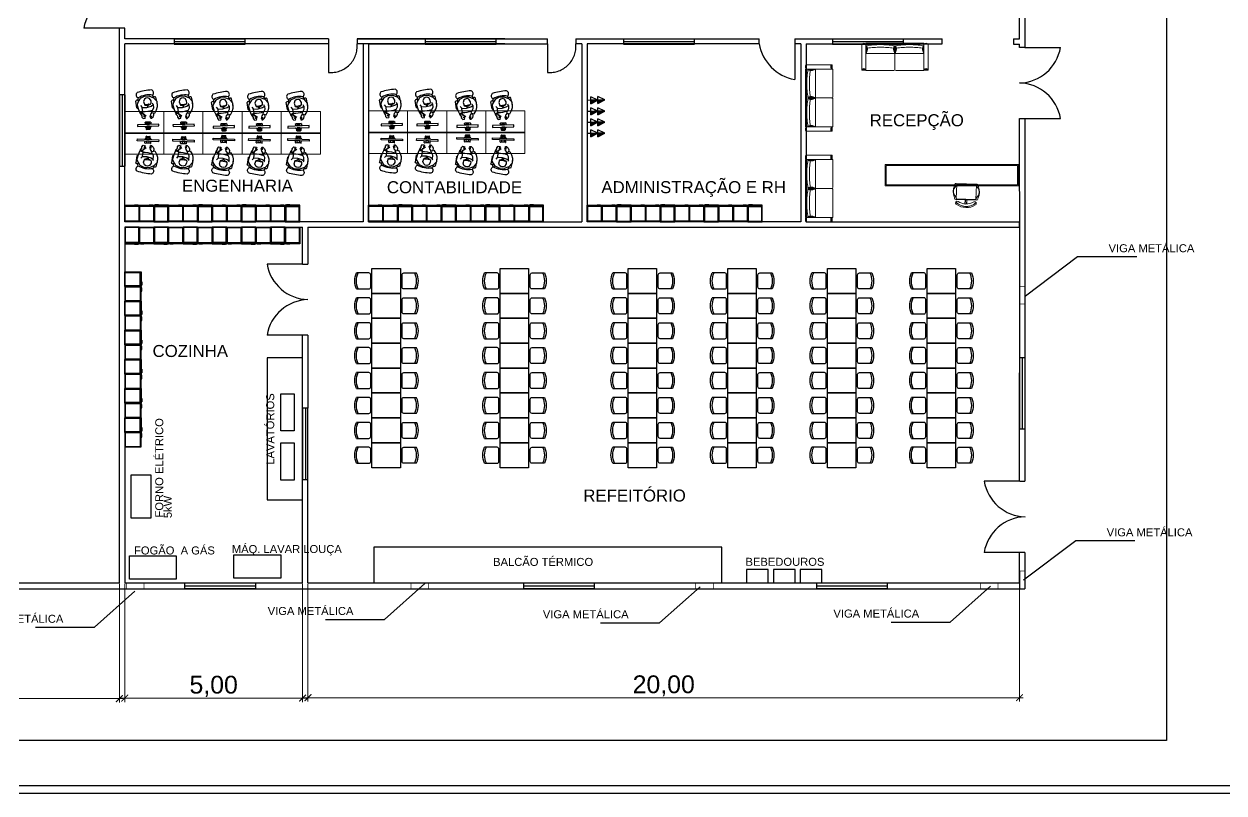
# Model space of a CAD drawing. Header units: metres. Extents: x 257 to 767, y -173 to 1.
# Drawn here: x 620.62 to 654.34, y -119.59 to -97.97 of the extents above; entities that cross this region are included whole.
import ezdxf

# ---------------------------------------------------------------- set-up
doc = ezdxf.new("R2010")
doc.units = ezdxf.units.M
doc.header["$LTSCALE"] = 10
for name, pattern in [('ACAD_ISO02W100', [15, 12, -3]), ('HIDDEN2', [4.7625, 3.175, -1.5875]), ('TRACEJADAX2', [38.1, 25.4, -12.7])]:
    doc.linetypes.add(name, pattern=pattern)
doc.layers.get('0').update_dxf_attribs({"color": 254})
for name, color, linetype in [('A_LAYOUT', 8, 'Continuous'), ('A_METAL', 93, 'Continuous'), ('ELETEXTO LUMINÁRIAS', 254, 'Continuous'), ('exq. externa', 2, 'Continuous'), ('MOBIL', 43, 'Continuous'), ('Muro', 254, 'Continuous'), ('Parede', 254, 'Continuous'), ('TOMADAS', 3, 'Continuous'), ('vista', 7, 'Continuous')]:
    doc.layers.add(name, color=color, linetype=linetype)
for name, color, linetype, lineweight in [('COTA', 7, 'Continuous', 15), ('estofado', 7, 'Continuous', 25), ('mobiliario', 7, 'Continuous', 0), ('Mobiliário', 7, 'Continuous', 0), ('Vidro', 254, 'Continuous', 20)]:
    doc.layers.add(name, color=color, linetype=linetype, lineweight=lineweight)
doc.layers.add('Janelas', color=254, linetype='Continuous', plot=False)
doc.layers.add('Portas', color=254, linetype='ACAD_ISO02W100', plot=False)
doc.styles.add('ARIAL', font='')
doc.styles.get('ARIAL').set_extended_font_data('Arial')
doc.dimstyles.new('Cota Principal', dxfattribs={"dimtxt": 0.5, "dimasz": 0.19, "dimexe": 0.11, "dimexo": 0.03, "dimgap": 0.03, "dimtad": 1, "dimzin": 4, "dimtxsty": 'ARIAL', "dimblk": 'ARCHTICK', "dimcen": 2, "dimdle": 0.1, "dimclrd": 251, "dimclre": 251, "dimclrt": 7, "dimadec": 0, "dimazin": 0, "dimtfac": 1, "dimtmove": 0, "dimatfit": 3, "dimldrblk": 'ARCHTICK', "dimfxl": 0.1, "dimlwd": 9, "dimlwe": 9, "dimarcsym": 0})

# ---------------------------------------------------------------- blocks, each defined once
blk = doc.blocks.new('_ArchTick')
at = {"color": 0, "linetype": 'ByBlock', "const_width": 0.15}
blk.add_lwpolyline([(-0.5, -0.5), (0.5, 0.5)], dxfattribs=at)
blk = doc.blocks.new('*D5')
at = {"color": 251, "lineweight": 9, "transparency": 16777216}
for p, q in [((578.296, -113.713), (578.296, -117.048)), ((623.296, -113.713), (623.296, -117.048)), ((578.196, -116.938), (623.396, -116.938))]:
    blk.add_line(p, q, dxfattribs=at)
at = {"layer": 'Defpoints', "color": 0, "transparency": 16777216}
for p in [(578.296, -113.683), (623.296, -113.683), (623.296, -116.938)]:
    blk.add_point(p, dxfattribs=at)
at = {"color": 251, "lineweight": 9, "transparency": 16777216, "xscale": 0.19, "yscale": 0.19, "zscale": 0.19, "rotation": 180}
blk.add_blockref('_ArchTick', (578.296, -116.938), dxfattribs=at)
at = {"color": 251, "lineweight": 9, "transparency": 16777216, "xscale": 0.19, "yscale": 0.19, "zscale": 0.19}
blk.add_blockref('_ArchTick', (623.296, -116.938), dxfattribs=at)
at = {"color": 7, "transparency": 16777216, "insert": (600.796, -116.607), "char_height": 0.5, "attachment_point": 5, "style": 'ARIAL'}
blk.add_mtext('45,00', dxfattribs=at)
blk = doc.blocks.new('poltrona Cisne Grando')
at = {"layer": 'estofado', "lineweight": 13, "ltscale": 0.1}
h = blk.add_hatch(color=254, dxfattribs=at)
h.dxf.hatch_style = 1
h.set_gradient(color1=(216, 215, 218), color2=(88, 86, 93), one_color=1, tint=0.35, name='INVCYLINDER')
h.paths.add_polyline_path([(0.026, -0.101, 0.004152), (0.02, -0.1), (0.02, -0.218), (0.026, -0.218)])
h.paths.add_polyline_path([(-0.02, -0.1, 0.004152), (-0.026, -0.101), (-0.026, -0.218), (-0.02, -0.218)])
at = {"layer": 'estofado', "color": 254, "linetype": 'HIDDEN2', "lineweight": 5, "ltscale": 0.1}
for p, q in [((-0.275, -0.238), (0.275, -0.238)), ((-0.275, -0.238), (-0.275, -0.65)), ((0.275, -0.238), (0.275, -0.65)), ((-0.275, -0.65), (0.275, -0.65))]:
    blk.add_line(p, q, dxfattribs=at)
at = {"layer": 'estofado', "color": 254, "lineweight": 20, "ltscale": 0.3}
for p, q in [((-0.026, -0.101), (-0.026, -0.218)), ((0.026, -0.101), (0.026, -0.218))]:
    blk.add_line(p, q, dxfattribs=at)
at = {"layer": 'estofado', "color": 254, "linetype": 'HIDDEN2', "lineweight": 5, "ltscale": 0.3}
for p, q in [((-0.02, -0.1), (-0.02, -0.218)), ((0.02, -0.1), (0.02, -0.218))]:
    blk.add_line(p, q, dxfattribs=at)
at = {"layer": 'estofado', "color": 254, "lineweight": 9, "ltscale": 1.5}
blk.add_lwpolyline([(0.337, -0.6, 0.07575), (0.327, -0.642, -0.393985), (0.297, -0.67), (-0.297, -0.67, -0.393985), (-0.327, -0.642, 0.07575), (-0.337, -0.6, -0.214046), (-0.337, -0.289, 0.07575), (-0.327, -0.246, -0.393985), (-0.297, -0.218), (0.297, -0.218, -0.393985), (0.327, -0.246, 0.07575), (0.337, -0.289, -0.214046)], format="xyb", close=True, dxfattribs=at)
at = {"layer": 'estofado', "color": 254, "linetype": 'HIDDEN2', "lineweight": 5, "ltscale": 0.1}
for centre, radius, start, end in [((-0.186, -0.444), 0.176, 137.4296, 222.5704), ((-0.643, -0.118), 0.388, 327.7874, 341.9398), ((0, -0.424), 0.393, 44.152, 135.848), ((0.643, -0.118), 0.388, 198.0602, 212.2126), ((0.186, -0.444), 0.176, 317.4296, 42.5704), ((-0.643, -0.77), 0.388, 18.0602, 32.2126), ((0.643, -0.77), 0.388, 147.7874, 161.9398)]:
    blk.add_arc(centre, radius, start, end, dxfattribs=at)
at = {"layer": 'estofado', "color": 254, "lineweight": 9, "ltscale": 1.5}
for centre, radius, start, end in [((-0.241, -0.121), 0.0506, 132.6757, 295.0662), ((0, -0.493), 0.493, 56.1291, 123.8709), ((0, -0.493), 0.393, 56.1291, 123.8709), ((0.241, -0.121), 0.0506, 244.9338, 47.3243)]:
    blk.add_arc(centre, radius, start, end, dxfattribs=at)
blk = doc.blocks.new('Sofá Siena Aliança 3L')
at = {"layer": 'MOBIL', "color": 254, "lineweight": 9}
for p, q in [((0.815, 0), (-0.815, 0)), ((0.815, -0.77), (0.815, 0)), ((-0.935, -0.02), (-0.935, -0.754)), ((-0.815, 0), (-0.815, -0.77)), ((-0.803, -0.1), (-0.815, -0.1)), ((0, -0.1), (-0.012, -0.1)), ((0, -0.1), (0.012, -0.1)), ((0, -0.74), (0, -0.1)), ((0.803, -0.1), (0.815, -0.1)), ((0.935, -0.754), (0.935, -0.02)), ((-0.935, -0.754), (-0.815, -0.754)), ((-0.815, -0.77), (-0.03, -0.77)), ((0.815, -0.77), (0.03, -0.77)), ((0.815, -0.754), (0.935, -0.754))]:
    blk.add_line(p, q, dxfattribs=at)
for points in [[(-0.012, -0.073), (-0.012, -0.073), (-0.012, -0.286), (-0.803, -0.286), (-0.803, -0.073)], [(0.012, -0.073), (0.012, -0.073), (0.012, -0.286), (0.803, -0.286), (0.803, -0.073)]]:
    blk.add_lwpolyline(points, dxfattribs=at)
for centre, radius, start, end in [((-0.875, -0.1), 0.1, 53.1528, 126.8472), ((0.875, -0.1), 0.1, 53.1528, 126.8472), ((-0.875, -0.812), 0.1, 53.1528, 126.8472), ((-0.03, -0.74), 0.03, 270, 0), ((0.03, -0.74), 0.03, 180, 270), ((0.875, -0.812), 0.1, 53.1528, 126.8472)]:
    blk.add_arc(centre, radius, start, end, dxfattribs=at)
at = {"layer": 'MOBIL', "color": 254, "linetype": 'HIDDEN2', "lineweight": 5, "ltscale": 0.1}
for centre, radius, start, end in [((-0.408, -2.313), 2.274, 79.9899, 100.0101), ((-0.939, -0.165), 0.164, 344.9189, 33.8557), ((-0.611, -0.297), 0.192, 151.9951, 176.6381), ((-0.408, -2.813), 2.7, 82.1268, 97.8654), ((0.118, -0.162), 0.157, 145.6592, 196.735), ((-0.202, -0.297), 0.192, 3.3619, 28.0049), ((0.202, -0.297), 0.192, 151.9951, 176.6381), ((0.408, -2.313), 2.274, 79.9899, 100.0101), ((-0.118, -0.162), 0.157, 343.265, 34.3408), ((0.408, -2.813), 2.7, 82.1346, 97.8732), ((0.939, -0.165), 0.164, 146.1443, 195.0811), ((0.611, -0.297), 0.192, 3.3619, 28.0049), ((-0.918, -0.754), 0.0173, 105.0023, 180.1856), ((-0.875, -0.482), 0.26, 259.5469, 280.4531), ((-0.832, -0.754), 0.0173, 359.8144, 74.9977), ((0.832, -0.754), 0.0173, 105.0023, 180.1856), ((0.875, -0.482), 0.26, 259.5469, 280.4531), ((0.918, -0.754), 0.0173, 359.8144, 74.9977)]:
    blk.add_arc(centre, radius, start, end, dxfattribs=at)
blk = doc.blocks.new('Armario 1 modulo')
at = {"layer": 'exq. externa', "color": 254}
for p, q in [((0.466, 0.395), (0.015, 0.395)), ((0.015, 0.395), (0.015, 0.015)), ((0.433, 0.395), (0.433, 0.015)), ((0.45, 0.395), (0.45, 0.015)), ((0.015, 0.015), (0.466, 0.015))]:
    blk.add_line(p, q, dxfattribs=at)
for points in [[(0, 0), (0.466, 0), (0.466, 0.41), (0, 0.41)], [(0.469, 0.278), (0.477, 0.278), (0.477, 0.376), (0.469, 0.376)]]:
    blk.add_lwpolyline(points, close=True, dxfattribs=at)
blk = doc.blocks.new('pc mesa')
at = {"color": 254}
for p, q in [((-0.299, -0.107), (-0.299, -0.099)), ((-0.299, -0.21), (-0.299, -0.157)), ((-0.296, -0.092), (-0.277, -0.073)), ((-0.144, -0.22), (-0.289, -0.22)), ((-0.274, -0.066), (-0.274, -0.03)), ((-0.264, -0.02), (-0.169, -0.02)), ((-0.159, -0.043), (-0.159, -0.03)), ((-0.159, -0.066), (-0.159, -0.043)), ((-0.137, -0.092), (-0.156, -0.073)), ((-0.134, -0.107), (-0.134, -0.099)), ((-0.134, -0.21), (-0.134, -0.157))]:
    blk.add_line(p, q, dxfattribs=at)
blk.add_lwpolyline([(-0.517, -0.107), (0.083, -0.107), (0.083, -0.157), (-0.517, -0.157)], close=True, dxfattribs=at)
for points in [[(-0.178, -0.107), (-0.256, -0.107), (-0.256, -0.049, -0.414214), (-0.246, -0.039), (-0.188, -0.039, -0.414214), (-0.178, -0.049)], [(-0.178, -0.157), (-0.256, -0.157), (-0.256, -0.191, 0.414214), (-0.246, -0.201), (-0.188, -0.201, 0.414214), (-0.178, -0.191)]]:
    blk.add_lwpolyline(points, format="xyb", close=True, dxfattribs=at)
for points in [[(-0.196, -0.099), (-0.196, -0.107), (-0.237, -0.107), (-0.237, -0.057), (-0.196, -0.057), (-0.196, -0.068)], [(-0.196, -0.08), (-0.196, -0.09)]]:
    blk.add_lwpolyline(points, dxfattribs=at)
for centre, start, end in [((-0.289, -0.099), 135, 180), ((-0.289, -0.21), 180, 270), ((-0.284, -0.066), 315, 0), ((-0.264, -0.03), 90, 180), ((-0.169, -0.03), 0, 90), ((-0.149, -0.066), 180, 225), ((-0.144, -0.21), 270, 0), ((-0.144, -0.099), 360, 45)]:
    blk.add_arc(centre, 0.01, start, end, dxfattribs=at)
blk = doc.blocks.new('A$C3322391F')
at = {"color": 254}
for p, q in [((0.183, 0.723), (0.302, 0.707)), ((0.084, 0.56), (0.041, 0.551)), ((0.517, 0.636), (0.632, 0.476)), ((0.563, 0.455), (0.573, 0.439)), ((0.052, 0.283), (0.073, 0.257)), ((0.104, 0.218), (0.175, 0.129)), ((0.226, 0.176), (0.226, 0.176))]:
    blk.add_line(p, q, dxfattribs=at)
blk.add_lwpolyline([(0.388, 0.559), (0.274, 0.496), (0.182, 0.409), (0.149, 0.346), (0.102, 0.432), (0.102, 0.556), (0.084, 0.56), (0.097, 0.626), (0.081, 0.703), (0.067, 0.699), (0.066, 0.655), (0.055, 0.68), (0.049, 0.729), (0.022, 0.715), (0, 0.653), (0.006, 0.603), (0.041, 0.551), (0.007, 0.545), (0.001, 0.437), (0.02, 0.348), (0.093, 0.222), (0.216, 0.175), (0.357, 0.187), (0.479, 0.256), (0.557, 0.359), (0.566, 0.506), (0.55, 0.562), (0.459, 0.657), (0.38, 0.722), (0.356, 0.745), (0.296, 0.773), (0.283, 0.806), (0.226, 0.827), (0.185, 0.793), (0.186, 0.775), (0.227, 0.766), (0.236, 0.746), (0.203, 0.753), (0.197, 0.742), (0.239, 0.72), (0.288, 0.721), (0.312, 0.696), (0.303, 0.688), (0.324, 0.666), (0.319, 0.661)], close=True, dxfattribs=at)
for points in [[(0.312, 0.696), (0.356, 0.745)], [(0.324, 0.666), (0.379, 0.723)], [(0.149, 0.346), (0.181, 0.324)], [(0.376, 0.446), (0.338, 0.439), (0.295, 0.415), (0.265, 0.386), (0.226, 0.369), (0.223, 0.331), (0.253, 0.281), (0.322, 0.238), (0.375, 0.247), (0.417, 0.279), (0.44, 0.324), (0.429, 0.394), (0.357, 0.464), (0.295, 0.45), (0.267, 0.465), (0.259, 0.456), (0.268, 0.428), (0.231, 0.372)], [(0.387, 0.556), (0.451, 0.53)]]:
    blk.add_lwpolyline(points, dxfattribs=at)
for centre, radius, start, end in [((0.627, 0.008), 0.716, 115.1371, 137.1512), ((0.122, 0.674), 0.577, 286.3838, 327.9659), ((0.499, 0.61), 0.032, 55.891, 126.8585), ((0.597, 0.467), 0.0363, 230.0412, 15.0185), ((0.415, 0.332), 0.203, 10.3641, 29.0796), ((0.621, 0.281), 0.0877, 337.5676, 96.7822), ((0.082, 0.293), 0.032, 174.8514, 198.4587), ((0.193, 0.161), 0.0363, 239.3313, 24.3086), ((0.374, 0.301), 0.203, 224.5096, 243.5533), ((0.366, 0.087), 0.0877, 157.5676, 276.7822), ((-0.412, 1.378), 1.587, 299.7656, 314.5841)]:
    blk.add_arc(centre, radius, start, end, dxfattribs=at)
blk = doc.blocks.new('MesaRefeitorio')
at = {"layer": 'A_LAYOUT', "color": 254}
for points in [[(0, 0.7), (0, 1.4), (-0.8, 1.4), (-0.8, 0.7)], [(0, 0), (0, 0.7), (-0.8, 0.7), (-0.8, 0)], [(0, -0.7), (0, 0), (-0.8, 0), (-0.8, -0.7)], [(0, -1.4), (0, -0.7), (-0.8, -0.7), (-0.8, -1.4)]]:
    blk.add_lwpolyline(points, close=True, dxfattribs=at)
for points in [[(-1.236, 1.275), (-0.886, 1.275, -0.414214), (-0.836, 1.225), (-0.836, 0.875, -0.414214), (-0.886, 0.825), (-1.236, 0.825)], [(0.447, 1.275), (0.097, 1.275, 0.414214), (0.047, 1.225), (0.047, 0.875, 0.414214), (0.097, 0.825), (0.447, 0.825)], [(-1.236, 0.575), (-0.886, 0.575, -0.414214), (-0.836, 0.525), (-0.836, 0.175, -0.414214), (-0.886, 0.125), (-1.236, 0.125)], [(0.447, 0.575), (0.097, 0.575, 0.414214), (0.047, 0.525), (0.047, 0.175, 0.414214), (0.097, 0.125), (0.447, 0.125)], [(-1.236, -0.125), (-0.886, -0.125, -0.414214), (-0.836, -0.175), (-0.836, -0.525, -0.414214), (-0.886, -0.575), (-1.236, -0.575)], [(0.447, -0.125), (0.097, -0.125, 0.414214), (0.047, -0.175), (0.047, -0.525, 0.414214), (0.097, -0.575), (0.447, -0.575)], [(-1.236, -0.825), (-0.886, -0.825, -0.414214), (-0.836, -0.875), (-0.836, -1.225, -0.414214), (-0.886, -1.275), (-1.236, -1.275)], [(0.447, -0.825), (0.097, -0.825, 0.414214), (0.047, -0.875), (0.047, -1.225, 0.414214), (0.097, -1.275), (0.447, -1.275)]]:
    blk.add_lwpolyline(points, format="xyb", dxfattribs=at)
for centre, start, end in [((-0.755, 1.05), 154.9424, 205.0576), ((-0.705, 1.05), 154.9424, 205.0576), ((-0.085, 1.05), 334.9424, 25.0576), ((-0.035, 1.05), 334.9424, 25.0576), ((-0.755, 0.35), 154.9424, 205.0576), ((-0.705, 0.35), 154.9424, 205.0576), ((-0.085, 0.35), 334.9424, 25.0576), ((-0.035, 0.35), 334.9424, 25.0576), ((-0.755, -0.35), 154.9424, 205.0576), ((-0.705, -0.35), 154.9424, 205.0576), ((-0.085, -0.35), 334.9424, 25.0576), ((-0.035, -0.35), 334.9424, 25.0576), ((-0.755, -1.05), 154.9424, 205.0576), ((-0.705, -1.05), 154.9424, 205.0576), ((-0.085, -1.05), 334.9424, 25.0576), ((-0.035, -1.05), 334.9424, 25.0576)]:
    blk.add_arc(centre, 0.531, start, end, dxfattribs=at)
blk = doc.blocks.new('*D32')
at = {"color": 251, "lineweight": 9, "transparency": 16777216}
for p, q in [((623.446, -113.713), (623.446, -117.033)), ((628.446, -113.713), (628.446, -117.033)), ((623.346, -116.923), (628.546, -116.923))]:
    blk.add_line(p, q, dxfattribs=at)
at = {"layer": 'Defpoints', "color": 0, "transparency": 16777216}
for p in [(623.446, -113.683), (628.446, -113.683), (628.446, -116.923)]:
    blk.add_point(p, dxfattribs=at)
at = {"color": 251, "lineweight": 9, "transparency": 16777216, "xscale": 0.19, "yscale": 0.19, "zscale": 0.19, "rotation": 180}
blk.add_blockref('_ArchTick', (623.446, -116.923), dxfattribs=at)
at = {"color": 251, "lineweight": 9, "transparency": 16777216, "xscale": 0.19, "yscale": 0.19, "zscale": 0.19}
blk.add_blockref('_ArchTick', (628.446, -116.923), dxfattribs=at)
at = {"color": 7, "transparency": 16777216, "insert": (625.946, -116.592), "char_height": 0.5, "attachment_point": 5, "style": 'ARIAL'}
blk.add_mtext('5,00', dxfattribs=at)
blk = doc.blocks.new('*D33')
at = {"color": 251, "lineweight": 9, "transparency": 16777216}
for p, q in [((628.596, -113.713), (628.596, -117.021)), ((648.594, -113.713), (648.594, -117.021)), ((648.694, -116.911), (628.496, -116.911))]:
    blk.add_line(p, q, dxfattribs=at)
at = {"layer": 'Defpoints', "color": 0, "transparency": 16777216}
for p in [(628.596, -113.683), (648.594, -113.683), (628.596, -116.911)]:
    blk.add_point(p, dxfattribs=at)
at = {"color": 251, "lineweight": 9, "transparency": 16777216, "xscale": 0.19, "yscale": 0.19, "zscale": 0.19, "rotation": 180}
blk.add_blockref('_ArchTick', (628.596, -116.911), dxfattribs=at)
at = {"color": 251, "lineweight": 9, "transparency": 16777216, "xscale": 0.19, "yscale": 0.19, "zscale": 0.19}
blk.add_blockref('_ArchTick', (648.594, -116.911), dxfattribs=at)
at = {"color": 7, "transparency": 16777216, "insert": (638.595, -116.581), "char_height": 0.5, "attachment_point": 5, "style": 'ARIAL'}
blk.add_mtext('20,00', dxfattribs=at)
blk = doc.blocks.new('TM')
blk.add_hatch(color=256).paths.add_polyline_path([(0, 0.168), (0, 0.056), (0.056, 0.056)])
for p, q in [((0, 0.168), (-0.056, 0.056)), ((0.056, 0.056), (-0.056, 0.056)), ((0, 0.168), (0, 0.056)), ((0.056, 0.056), (0, 0.168)), ((0, 0.056), (0, 0))]:
    blk.add_line(p, q)
blk = doc.blocks.new('*U1568')
at = {"layer": 'TOMADAS', "xscale": 1.7578125, "yscale": 1.7578125, "zscale": 1.7578125, "rotation": 271.1232373065403}
for p in [(-0.247, -0.005), (-0.049, -0.001)]:
    blk.add_blockref('TM', p, dxfattribs=at)
blk = doc.blocks.new('*U1569')
at = {"layer": 'ELETEXTO LUMINÁRIAS', "color": 0, "linetype": 'ByBlock', "lineweight": -2, "transparency": 16777216}
for p in [(0, 0.932), (0, 0.621), (0, 0.311), (0, 0)]:
    blk.add_blockref('*U1568', p, dxfattribs=at)

msp = doc.modelspace()

# ---------------------------------------------------------------- linework, layer by layer
at = {"color": 254}
for p, q in [((629.175, -98.391), (629.175, -98.533)), ((629.975, -98.391), (634.073, -98.391)), ((634.073, -98.391), (635.325, -98.391)), ((635.325, -98.533), (635.325, -98.391)), ((636.125, -98.391), (640.223, -98.391)), ((640.223, -98.391), (640.275, -98.391)), ((640.223, -98.391), (641.275, -98.391)), ((641.275, -98.533), (641.275, -98.391)), ((642.275, -98.391), (646.373, -98.391)), ((646.373, -98.391), (646.425, -98.391)), ((646.425, -98.533), (646.425, -98.391)), ((648.425, -98.391), (648.596, -98.391)), ((629.175, -98.533), (623.446, -98.533)), ((634.125, -98.533), (629.975, -98.533)), ((630.146, -98.533), (630.146, -103.533)), ((630.296, -98.533), (630.296, -103.533)), ((630.296, -98.533), (635.325, -98.533)), ((636.296, -98.533), (636.125, -98.533)), ((636.296, -98.533), (636.296, -103.533)), ((636.446, -98.533), (636.446, -103.533)), ((641.275, -98.533), (636.446, -98.533)), ((642.446, -98.533), (642.275, -98.533)), ((642.446, -98.533), (642.446, -103.533)), ((642.596, -98.533), (642.596, -103.533)), ((642.596, -98.533), (646.425, -98.533)), ((648.597, -98.63), (648.596, -98.541)), ((648.6, -104.72), (648.598, -100.63)), ((630.146, -103.533), (623.446, -103.533)), ((630.296, -103.533), (636.296, -103.533)), ((642.446, -103.533), (636.446, -103.533)), ((642.596, -103.533), (648.596, -103.533)), ((623.446, -103.683), (628.446, -103.683)), ((636.296, -103.683), (642.446, -103.683)), ((650.228, -104.514), (648.763, -105.623)), ((651.887, -104.514), (650.228, -104.514)), ((650.175, -112.501), (648.71, -113.61)), ((651.834, -112.501), (650.175, -112.501)), ((648.596, -113.683), (648.597, -112.826)), ((622.594, -114.931), (623.73, -113.921)), ((630.747, -114.711), (631.883, -113.701)), ((638.48, -114.804), (639.616, -113.794)), ((646.646, -114.784), (647.782, -113.774)), ((620.935, -114.931), (622.594, -114.931)), ((629.087, -114.711), (630.747, -114.711)), ((636.82, -114.804), (638.48, -114.804)), ((644.987, -114.784), (646.646, -114.784))]:
    msp.add_line(p, q, dxfattribs=at)
for points in [[(628.446, -107.357), (627.446, -107.357), (627.446, -111.346), (628.446, -111.346)], [(627.83, -108.368), (628.213, -108.368), (628.213, -109.413), (627.83, -109.413)], [(627.83, -109.747), (628.213, -109.747), (628.213, -110.793), (627.83, -110.793)], [(623.63, -110.644), (624.18, -110.644), (624.18, -111.865), (623.63, -111.865)], [(623.578, -112.922), (624.895, -112.922), (624.895, -113.58), (623.578, -113.58)], [(626.513, -112.895), (627.831, -112.895), (627.831, -113.553), (626.513, -113.553)], [(630.445, -113.683), (640.224, -113.683), (640.224, -112.683), (630.445, -112.683)], [(640.923, -113.683), (641.532, -113.683), (641.532, -113.306), (640.923, -113.306)], [(641.678, -113.683), (642.287, -113.683), (642.287, -113.306), (641.678, -113.306)], [(642.433, -113.683), (643.042, -113.683), (643.042, -113.306), (642.433, -113.306)]]:
    msp.add_lwpolyline(points, close=True, dxfattribs=at)
at = {"layer": 'A_METAL', "color": 254, "const_width": 0.02}
for points in [[(648.604, -105.847), (648.604, -105.347), (648.754, -105.347), (648.754, -105.847)], [(648.604, -113.847), (648.604, -113.347), (648.754, -113.347), (648.754, -113.847)], [(623.489, -113.695), (623.989, -113.695), (623.989, -113.845), (623.489, -113.845)], [(631.489, -113.695), (631.989, -113.695), (631.989, -113.845), (631.489, -113.845)], [(639.489, -113.697), (639.989, -113.697), (639.989, -113.847), (639.489, -113.847)], [(647.489, -113.697), (647.989, -113.697), (647.989, -113.847), (647.489, -113.847)]]:
    msp.add_lwpolyline(points, close=True, dxfattribs=at)
at = {"layer": 'ELETEXTO LUMINÁRIAS', "color": 254}
msp.add_lwpolyline([(619.548, -78.503), (652.726, -78.503), (652.726, -118.118), (619.548, -118.118)], close=True, dxfattribs=at)
at = {"layer": 'Janelas', "color": 254}
for p, q in [((624.834, -98.391), (624.834, -98.541)), ((624.834, -98.391), (624.834, -98.466)), ((624.834, -98.391), (626.834, -98.391)), ((624.834, -98.466), (626.834, -98.466)), ((626.834, -98.541), (626.834, -98.391)), ((631.886, -98.391), (631.886, -98.541)), ((631.886, -98.391), (631.886, -98.466)), ((631.886, -98.391), (633.886, -98.391)), ((631.886, -98.466), (633.886, -98.466)), ((633.886, -98.541), (633.886, -98.391)), ((637.463, -98.391), (637.463, -98.541)), ((637.463, -98.391), (637.463, -98.466)), ((637.463, -98.391), (639.463, -98.391)), ((637.463, -98.466), (639.463, -98.466)), ((639.463, -98.541), (639.463, -98.391)), ((643.336, -98.391), (643.336, -98.541)), ((643.336, -98.391), (643.336, -98.466)), ((643.336, -98.391), (645.336, -98.391)), ((643.336, -98.466), (645.336, -98.466)), ((645.336, -98.541), (645.336, -98.391)), ((624.834, -98.541), (626.834, -98.541)), ((631.886, -98.541), (633.886, -98.541)), ((637.463, -98.541), (639.463, -98.541)), ((643.336, -98.541), (645.336, -98.541)), ((623.446, -99.965), (623.296, -99.965)), ((623.296, -99.965), (623.296, -101.965)), ((623.446, -99.965), (623.371, -99.965)), ((623.371, -99.965), (623.371, -101.965)), ((623.446, -99.965), (623.446, -101.965)), ((623.296, -101.965), (623.446, -101.965)), ((648.746, -107.356), (648.596, -107.356)), ((648.596, -107.356), (648.596, -109.356)), ((648.746, -107.356), (648.671, -107.356)), ((648.671, -107.356), (648.671, -109.356)), ((648.746, -107.356), (648.746, -109.356)), ((628.596, -108.777), (628.446, -108.777)), ((628.446, -108.777), (628.446, -110.777)), ((628.524, -108.777), (628.524, -110.777)), ((628.596, -110.777), (628.596, -108.777)), ((648.596, -109.356), (648.746, -109.356)), ((628.446, -110.777), (628.596, -110.777)), ((625.128, -113.683), (625.128, -113.845)), ((625.128, -113.684), (627.128, -113.684)), ((625.128, -113.77), (627.128, -113.77)), ((625.128, -113.845), (627.128, -113.845)), ((627.128, -113.845), (627.128, -113.684)), ((634.654, -113.684), (636.654, -113.684)), ((634.654, -113.77), (636.654, -113.77)), ((634.654, -113.845), (636.654, -113.845)), ((636.654, -113.845), (636.654, -113.684)), ((642.888, -113.683), (642.888, -113.845)), ((642.888, -113.684), (644.888, -113.684)), ((642.888, -113.77), (644.888, -113.77)), ((642.888, -113.845), (644.888, -113.845)), ((644.888, -113.845), (644.888, -113.684))]:
    msp.add_line(p, q, dxfattribs=at)
at = {"layer": 'Janelas'}
msp.add_line((634.654, -113.683), (634.654, -113.845), dxfattribs=at)
at = {"layer": 'mobiliario', "color": 254}
for p, q in [((624.546, -100.431), (624.546, -101.631)), ((625.646, -100.431), (625.646, -101.631)), ((626.746, -100.431), (626.746, -101.631)), ((627.846, -100.431), (627.846, -101.631)), ((631.396, -100.411), (631.396, -101.611)), ((632.496, -100.411), (632.496, -101.611)), ((633.596, -100.411), (633.596, -101.611)), ((634.696, -100.411), (634.696, -101.611))]:
    msp.add_line(p, q, dxfattribs=at)
for points in [[(623.446, -101.631), (623.446, -100.431), (628.946, -100.431), (628.946, -101.631), (623.446, -101.631)], [(630.296, -101.611), (630.296, -100.411), (634.696, -100.411)], [(634.696, -101.611), (630.296, -101.611)]]:
    msp.add_lwpolyline(points, dxfattribs=at)
at = {"layer": 'Mobiliário', "color": 254, "lineweight": 5, "ltscale": 0.1}
for points in [[(648.565, -102.522), (648.565, -101.922), (644.817, -101.922), (644.817, -102.522)], [(648.535, -102.492), (648.535, -101.952), (644.847, -101.952), (644.847, -102.492)]]:
    msp.add_lwpolyline(points, close=True, dxfattribs=at)
at = {"layer": 'Muro', "color": 254}
for p, q in [((539.789, -119.591), (683.995, -119.591)), ((683.795, -119.391), (539.989, -119.391))]:
    msp.add_line(p, q, dxfattribs=at)
at = {"layer": 'Parede', "color": 254}
for p, q in [((648.596, -98.391), (648.596, -95.88)), ((648.746, -96.089), (648.746, -98.63)), ((623.296, -106.72), (623.296, -98.089)), ((623.446, -98.089), (623.296, -98.089)), ((623.446, -98.391), (623.446, -98.089)), ((629.175, -98.391), (623.446, -98.391)), ((634.125, -98.391), (629.975, -98.391)), ((629.975, -98.391), (629.975, -98.533)), ((636.125, -98.391), (636.125, -98.533)), ((642.275, -98.391), (642.275, -98.533)), ((648.425, -98.391), (648.425, -98.541)), ((623.446, -103.533), (623.446, -98.533)), ((648.425, -98.541), (648.596, -98.541)), ((648.746, -98.63), (648.596, -98.63)), ((648.596, -100.63), (648.746, -100.63)), ((648.746, -100.63), (648.746, -104.72)), ((648.596, -103.683), (648.596, -103.533)), ((623.446, -103.683), (623.446, -106.72)), ((623.446, -103.683), (628.446, -103.683)), ((628.446, -104.72), (628.446, -103.683)), ((628.596, -103.683), (628.596, -104.72)), ((628.596, -103.683), (633.597, -103.683)), ((633.556, -103.683), (641.952, -103.683)), ((641.939, -103.683), (648.596, -103.683)), ((628.446, -104.72), (628.596, -104.72)), ((648.598, -110.826), (648.6, -104.72)), ((648.746, -104.72), (648.746, -110.826)), ((623.296, -113.683), (623.296, -106.72)), ((623.446, -106.72), (623.446, -113.683)), ((628.596, -106.72), (628.446, -106.72)), ((628.446, -108.777), (628.446, -106.72)), ((628.596, -106.72), (628.596, -108.777)), ((628.446, -113.683), (628.446, -110.777)), ((628.596, -113.683), (628.596, -110.777)), ((648.6, -110.826), (648.748, -110.826)), ((648.596, -113.683), (648.597, -112.826)), ((648.746, -112.826), (648.599, -112.826)), ((648.746, -112.826), (648.746, -113.847)), ((567.989, -113.847), (648.746, -113.847)), ((578.296, -113.683), (623.296, -113.683)), ((623.446, -113.683), (628.446, -113.683)), ((628.596, -113.683), (648.604, -113.683))]:
    msp.add_line(p, q, dxfattribs=at)
at = {"layer": 'Portas', "color": 254, "linetype": 'TRACEJADAX2'}
for p, q in [((623.296, -98.089), (622.296, -98.089)), ((642.275, -98.533), (642.275, -99.533)), ((648.746, -100.63), (649.746, -100.63)), ((628.446, -106.72), (627.446, -106.72)), ((648.6, -112.826), (647.6, -112.826))]:
    msp.add_line(p, q, dxfattribs=at)
at = {"layer": 'Portas', "color": 254}
for p, q in [((629.175, -98.533), (629.175, -99.333)), ((648.746, -98.63), (649.746, -98.63)), ((628.446, -104.72), (627.446, -104.72)), ((648.6, -110.826), (647.6, -110.826))]:
    msp.add_line(p, q, dxfattribs=at)
at = {"layer": 'Portas', "color": 254, "linetype": 'ByBlock'}
msp.add_line((635.325, -98.533), (635.325, -99.333), dxfattribs=at)
at = {"layer": 'Portas', "color": 254}
for centre, radius, start, end in [((623.48, -98.289), 1.201, 91.6162, 170.402), ((629.243, -98.601), 0.735, 264.6965, 5.3035), ((635.393, -98.601), 0.735, 264.6965, 5.3035), ((642.496, -98.313), 1.24, 190.2363, 259.7498), ((648.563, -100.83), 1.201, 9.598, 88.3838), ((628.63, -106.92), 1.201, 91.6162, 170.402), ((648.784, -113.026), 1.201, 91.6162, 170.402)]:
    msp.add_arc(centre, radius, start, end, dxfattribs=at)
at = {"layer": 'Portas', "color": 254, "linetype": 'TRACEJADAX2'}
for centre, start, end in [((648.563, -98.43), 271.6162, 350.402), ((628.63, -104.52), 189.598, 268.3838), ((648.784, -110.626), 189.598, 268.3838)]:
    msp.add_arc(centre, 1.201, start, end, dxfattribs=at)
at = {"layer": 'Vidro', "color": 254}
for p, q in [((623.446, -101.031), (628.946, -101.031)), ((623.446, -101.051), (628.946, -101.051)), ((630.296, -101.011), (634.696, -101.011)), ((630.296, -101.031), (634.696, -101.031))]:
    msp.add_line(p, q, dxfattribs=at)

# ---------------------------------------------------------------- block references
at = {"color": 254, "extrusion": (0, 0, -1), "zscale": -1, "rotation": 177.9876994444926}
for p in [(-624.324, -100.946), (-625.324, -100.946), (-626.453, -100.989), (-627.453, -100.989), (-628.553, -100.989), (-631.174, -100.926), (-632.174, -100.926), (-633.303, -100.969), (-634.303, -100.969)]:
    msp.add_blockref('pc mesa', p, dxfattribs=at)
at = {"color": 254, "rotation": 357.377262607188}
for p in [(624.323, -101.12), (625.323, -101.131), (626.452, -101.099), (627.452, -101.11), (628.552, -101.11), (631.173, -101.1), (632.173, -101.111), (633.302, -101.079), (634.302, -101.09)]:
    msp.add_blockref('pc mesa', p, dxfattribs=at)
at = {"layer": 'COTA', "color": 254, "xscale": -1, "rotation": 180}
for p in [(631.196, -106.246), (634.796, -106.246), (638.396, -106.246), (641.196, -106.246), (643.996, -106.246), (646.796, -106.246), (631.196, -109.046), (634.796, -109.046), (638.396, -109.046), (641.196, -109.046), (643.996, -109.046), (646.796, -109.046)]:
    msp.add_blockref('MesaRefeitorio', p, dxfattribs=at)
at = {"layer": 'ELETEXTO LUMINÁRIAS', "color": 254}
msp.add_blockref('*U1569', (636.693, -101.046), dxfattribs=at)
at = {"layer": 'estofado', "color": 254}
msp.add_blockref('Sofá Siena Aliança 3L', (645.094, -98.513), dxfattribs=at)
at = {"layer": 'estofado', "color": 254, "rotation": 89.99999999999999}
for p in [(642.576, -100.053), (642.576, -102.598)]:
    msp.add_blockref('Sofá Siena Aliança 3L', p, dxfattribs=at)
at = {"layer": 'estofado', "color": 254, "lineweight": 13, "xscale": -1, "rotation": 177.9185967460595}
msp.add_blockref('poltrona Cisne Grando', (647.084, -103.134), dxfattribs=at)
at = {"layer": 'exq. externa', "color": 254, "xscale": -1}
for p, rotation in [((623.446, -103.533), 270), ((623.856, -103.533), 270), ((624.676, -103.533), 270), ((625.086, -103.533), 270), ((625.906, -103.533), 270), ((626.316, -103.533), 270), ((627.136, -103.533), 270), ((627.546, -103.533), 270), ((630.296, -103.533), 270), ((630.706, -103.533), 270), ((631.526, -103.533), 270), ((631.936, -103.533), 270), ((632.756, -103.533), 270), ((633.166, -103.533), 270), ((633.986, -103.533), 270), ((634.396, -103.533), 270), ((636.446, -103.533), 270), ((636.856, -103.533), 270), ((637.676, -103.533), 270), ((638.086, -103.533), 270), ((638.906, -103.533), 270), ((639.316, -103.533), 270), ((640.136, -103.533), 270), ((640.546, -103.533), 270), ((624.266, -103.683), 90), ((625.086, -103.683), 90), ((625.906, -103.683), 90), ((626.726, -103.683), 90), ((627.546, -103.683), 90), ((628.366, -103.683), 90), ((623.446, -104.942), 180), ((623.446, -105.762), 180), ((623.446, -106.582), 180), ((623.446, -107.402), 180), ((623.446, -109.042), 180)]:
    msp.add_blockref('Armario 1 modulo', p, dxfattribs=dict(at, rotation=rotation))
at = {"layer": 'exq. externa', "color": 254}
for p, rotation in [((624.676, -103.533), 90), ((625.906, -103.533), 90), ((627.136, -103.533), 90), ((628.366, -103.533), 90), ((631.526, -103.533), 90), ((632.756, -103.533), 90), ((633.986, -103.533), 90), ((635.216, -103.533), 90), ((637.676, -103.533), 90), ((638.906, -103.533), 90), ((640.136, -103.533), 90), ((641.366, -103.533), 90), ((623.446, -103.683), 269.9999999999999), ((624.266, -103.683), 269.9999999999999), ((625.086, -103.683), 269.9999999999999), ((625.906, -103.683), 269.9999999999999), ((626.726, -103.683), 269.9999999999999), ((627.546, -103.683), 269.9999999999999)]:
    msp.add_blockref('Armario 1 modulo', p, dxfattribs=dict(at, rotation=rotation))
for p in [(623.446, -105.762), (623.446, -106.582), (623.446, -107.402), (623.446, -108.222), (623.446, -109.042), (623.446, -109.862)]:
    msp.add_blockref('Armario 1 modulo', p, dxfattribs=at)
at = {"layer": 'exq. externa', "xscale": -1, "rotation": 180}
msp.add_blockref('Armario 1 modulo', (623.446, -108.222), dxfattribs=at)
at = {"layer": 'vista', "color": 254, "rotation": 153.622183305314}
for p in [(624.537, -99.993), (625.537, -99.994), (626.666, -100.037), (627.666, -100.037), (628.766, -100.037), (631.387, -99.973), (632.387, -99.974), (633.516, -100.017), (634.516, -100.017)]:
    msp.add_blockref('A$C3322391F', p, dxfattribs=at)
at = {"layer": 'vista', "color": 254, "extrusion": (0, 0, -1), "zscale": -1, "rotation": 333.6257662549032}
for p in [(-624.537, -102.023), (-625.537, -102.023), (-626.666, -102.066), (-627.666, -102.066), (-628.766, -102.066), (-631.387, -102.003), (-632.387, -102.003), (-633.516, -102.046), (-634.516, -102.046)]:
    msp.add_blockref('A$C3322391F', p, dxfattribs=at)

# ---------------------------------------------------------------- texts
at = {"layer": 'ELETEXTO LUMINÁRIAS', "color": 254, "ltscale": 0.05, "style": 'ARIAL'}
for s, height, rotation, p in [('RECEPÇÃO', 0.3375, 360, (644.384, -100.847)), ('ENGENHARIA', 0.3375, 360, (625.056, -102.687)), ('CONTABILIDADE', 0.3375, 360, (630.815, -102.73)), ('ADMINISTRAÇÃO E RH', 0.3375, 360, (636.843, -102.728)), ('VIGA METÁLICA', 0.225, 0, (651.098, -104.389)), ('COZINHA', 0.3375, 360, (624.229, -107.334)), ('LAVATÓRIOS', 0.225, 90, (627.648, -110.362)), ('FORNO ELÉTRICO', 0.225, 90, (624.53, -111.847)), ('5kW', 0.225, 90, (624.769, -111.864)), ('REFEITÓRIO', 0.3375, 360, (636.335, -111.397)), ('VIGA METÁLICA', 0.225, 0, (651.044, -112.375)), ('FOGÃO  A GÁS', 0.225, 360, (623.709, -112.885)), ('MÁQ. LAVAR LOUÇA', 0.225, 360, (626.457, -112.845)), ('BALCÃO TÉRMICO', 0.225, 360, (633.8, -113.207)), ('BEBEDOUROS', 0.225, 0, (640.893, -113.204)), ('VIGA METÁLICA', 0.225, 360, (627.465, -114.586)), ('VIGA METÁLICA', 0.225, 360, (619.313, -114.806)), ('VIGA METÁLICA', 0.225, 360, (635.198, -114.679)), ('VIGA METÁLICA', 0.225, 360, (643.364, -114.659))]:
    msp.add_text(s, height=height, rotation=rotation, dxfattribs=at).set_placement(p)

# ---------------------------------------------------------------- dimensions: what is measured, and where the dimension line sits
at = {"color": 254}
dim = msp.add_linear_dim(base=(623.296, -116.938), p1=(578.296, -113.683), p2=(623.296, -113.683), dimstyle='Cota Principal', dxfattribs=at)
dim.commit()
dim.dimension.update_dxf_attribs({"geometry": '*D5', "text_midpoint": (600.796, -116.607)})
for p1, p2, distance, picture, middle in [((623.446, -113.683), (628.446, -113.683), -3.24, '*D32', (625.946, -116.592)), ((648.594, -113.683), (628.596, -113.683), 3.228, '*D33', (638.595, -116.581))]:
    dim = msp.add_aligned_dim(p1=p1, p2=p2, distance=distance, dimstyle='Cota Principal', dxfattribs=at)
    dim.commit()
    dim.dimension.update_dxf_attribs({"geometry": picture, "text_midpoint": middle})

doc.saveas('drawing.dxf')
